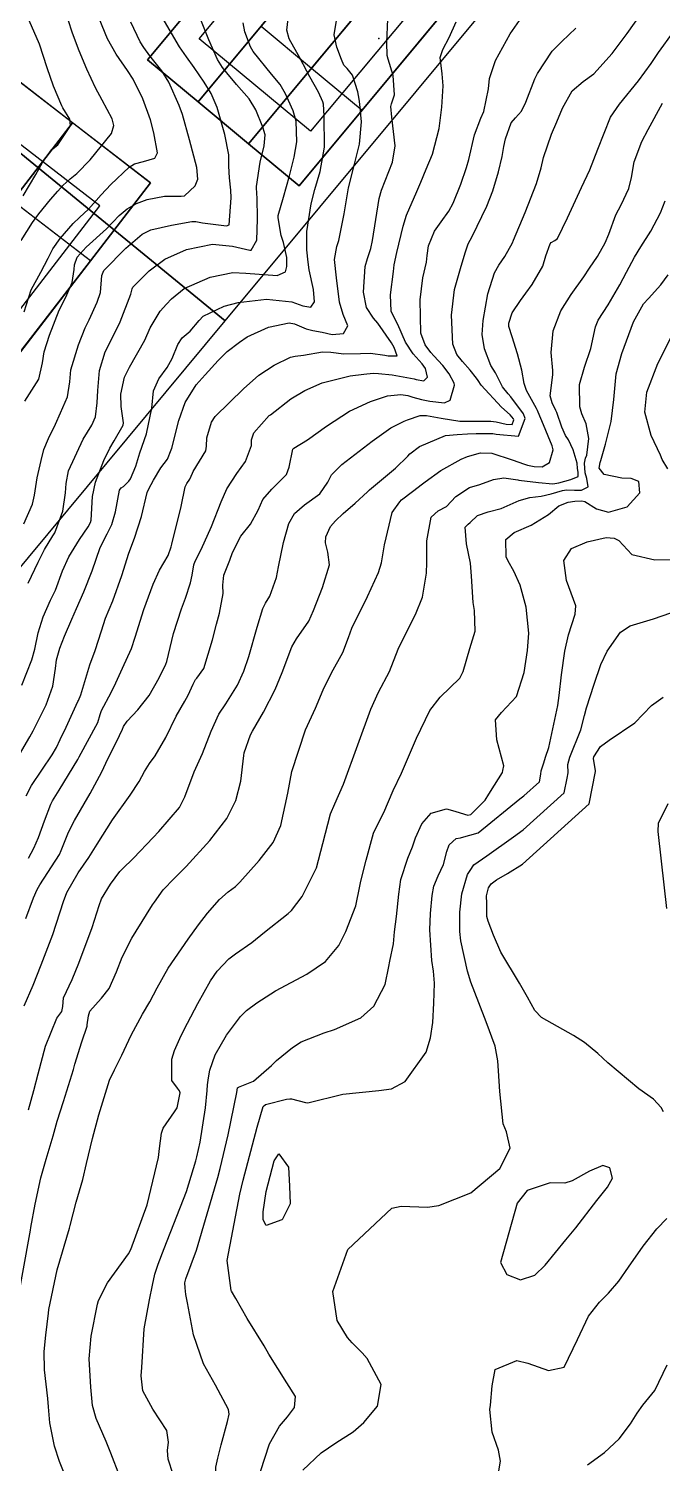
# Model space of a CAD drawing. Header units: feet. Extents: x 1313198 to 1317500, y 385000 to 389511.
# Drawn here: x 1316647.7 to 1316840.5, y 385662.6 to 386099.5 of the extents above; entities that cross this region are included whole.
import ezdxf

# ---------------------------------------------------------------- set-up
doc = ezdxf.new("R2010")
doc.units = ezdxf.units.FT
for name, color, linetype in [('A-BLDG-OTLN', 3, 'CONTINUOUS'), ('C-LOD', 30, 'CONTINUOUS'), ('C-MISC', 7, 'CONTINUOUS'), ('C-PROP', 6, 'CONTINUOUS'), ('C-SWM', 92, 'CONTINUOUS'), ('C-TOPO-MAJR', 32, 'CONTINUOUS'), ('C-TOPO-SPOT', 7, 'CONTINUOUS'), ('V-PROP-LINE', 7, 'CONTINUOUS')]:
    doc.layers.add(name, color=color, linetype=linetype)

msp = doc.modelspace()

# ---------------------------------------------------------------- linework, layer by layer
at = {"layer": 'A-BLDG-OTLN'}
for points in [[(1316718.45, 386100.27), (1316733.83, 386087.48), (1316759.41, 386118.24), (1316744.03, 386131.03), (1316718.45, 386100.27)], [(1316733.83, 386087.48), (1316749.21, 386074.69), (1316774.79, 386105.45), (1316759.41, 386118.24), (1316733.83, 386087.48)], [(1316618.33, 386015.41), (1316642.09, 385997.1), (1316666.5, 386028.78), (1316642.74, 386047.09), (1316618.33, 386015.41)]]:
    msp.add_lwpolyline(points, close=True, dxfattribs=at)
at = {"layer": 'C-LOD'}
msp.add_lwpolyline([(1316202.58, 385830.78), (1316272.7, 385777.1), (1316277.93, 385779.78), (1316367.38, 385720.98), (1316426.37, 385672.52), (1316521.65, 385787.08), (1316592.19, 385871.9), (1316614.69, 385898.95), (1316629.56, 385916.83), (1316707.5, 386010.53), (1316794.46, 386115.1), (1316560, 386310.1), (1316539.26, 386268.12), (1316516.3, 386227.32), (1316491.17, 386187.81), (1316465.86, 386152.24), (1316438.8, 386117.99), (1316401.74, 386073.43), (1316308.7, 385961.57), (1316225.57, 385861.61), (1316213.66, 385846.5), (1316202.58, 385830.78)], close=True, dxfattribs=at)
at = {"layer": 'C-MISC'}
for points in [[(1316794.46, 386115.1), (1316560, 386310.1), (1316539.26, 386268.12), (1316516.3, 386227.32), (1316491.17, 386187.81), (1316707.5, 386010.53), (1316794.46, 386115.1)], [(1316629.56, 385916.83), (1316707.5, 386010.53), (1316491.17, 386187.81), (1316465.86, 386152.24), (1316438.8, 386117.99), (1316401.74, 386073.43), (1316614.69, 385898.95), (1316629.56, 385916.83)]]:
    msp.add_lwpolyline(points, close=True, dxfattribs=at)
at = {"layer": 'C-PROP'}
for points in [[(1316683.9, 386090), (1316699.27, 386077.21), (1316756.82, 386146.4), (1316745.23, 386156.05), (1316741.45, 386159.19), (1316683.9, 386090)], [(1316699.27, 386077.21), (1316714.65, 386064.42), (1316772.2, 386133.61), (1316756.82, 386146.4), (1316699.27, 386077.21)], [(1316734.81, 386138.7), (1316768.64, 386110.56), (1316733.47, 386068.28), (1316699.64, 386096.41), (1316734.81, 386138.7)], [(1316714.65, 386064.42), (1316730.03, 386051.63), (1316787.58, 386120.83), (1316777.01, 386129.61), (1316772.2, 386133.61), (1316714.65, 386064.42)], [(1316582.35, 386017.89), (1316606.12, 385999.57), (1316661.05, 386070.86), (1316637.29, 386089.17), (1316582.35, 386017.89)], [(1316600.89, 386028.84), (1316635.75, 386001.98), (1316669.32, 386045.55), (1316634.46, 386072.41), (1316600.89, 386028.84)], [(1316606.12, 385999.57), (1316629.89, 385981.26), (1316684.81, 386052.55), (1316661.05, 386070.86), (1316606.12, 385999.57)]]:
    msp.add_lwpolyline(points, close=True, dxfattribs=at)
at = {"layer": 'C-SWM'}
for points in [[(1316787.58, 386120.83), (1316730.03, 386051.63), (1316714.65, 386064.42), (1316699.27, 386077.21), (1316683.9, 386090), (1316741.45, 386159.19)], [(1316443.96, 386124.52), (1316585.96, 386015.1), (1316582.35, 386017.89), (1316637.29, 386089.17), (1316684.81, 386052.55), (1316629.89, 385981.26), (1316626.26, 385984.06), (1316642.53, 385971.52), (1316616.93, 385940.74), (1316611.32, 385945.06), (1316495.41, 385794.63), (1316469.75, 385763.78), (1316439.25, 385787.28), (1316456.7, 385773.83), (1316397.14, 385696.53), (1316397.14, 385696.53), (1316426.37, 385672.52), (1316521.65, 385787.08), (1316592.19, 385871.9), (1316614.69, 385898.95), (1316629.56, 385916.83), (1316707.5, 386010.53), (1316794.46, 386115.1)]]:
    msp.add_lwpolyline(points, dxfattribs=at)
at = {"layer": 'C-TOPO-MAJR'}
for points in [[(1316644.94, 385878.44), (1316648.06, 385883.81), (1316649.04, 385885.68), (1316653.06, 385893.6), (1316655.06, 385899.21), (1316655.83, 385904.66), (1316656.19, 385907.31), (1316657.19, 385910.84), (1316658.63, 385914.47), (1316660.85, 385919.63), (1316662.29, 385922.95), (1316664.49, 385928.02), (1316667.01, 385934.34), (1316669.42, 385941.43), (1316671.55, 385945.6), (1316673.03, 385948.46), (1316674.15, 385952.34), (1316675.36, 385958.97), (1316675.86, 385959.61), (1316676.58, 385960.09), (1316678.2, 385961.64), (1316678.73, 385962.44), (1316680.29, 385966.26), (1316681.54, 385970.35), (1316683.53, 385976.1), (1316685.19, 385983.91), (1316685.72, 385989.19), (1316687.32, 385992.8), (1316689.82, 385996.27), (1316691.41, 385999.05), (1316693.15, 386003.31), (1316694.45, 386005.32), (1316696.85, 386007.4), (1316699.62, 386010.66), (1316700.86, 386011.98), (1316707.22, 386014.95), (1316711.47, 386016.14), (1316720.1, 386017.1), (1316727.77, 386016.31), (1316731.13, 386015.06), (1316733.54, 386014.69), (1316734.67, 386016.33), (1316734.43, 386020.06), (1316733.12, 386026.05), (1316732.77, 386028.34), (1316732.34, 386032.13), (1316732.35, 386037.21), (1316732.4, 386037.69), (1316733.73, 386046.15), (1316734.82, 386050.47), (1316736.43, 386056.02), (1316737.76, 386063.42), (1316737.68, 386072.93), (1316737.43, 386076.53), (1316737.27, 386077.22), (1316735.87, 386080.15), (1316733.27, 386084.85), (1316732.4, 386086.5), (1316730.23, 386090.57), (1316726.95, 386096.41), (1316726.24, 386099.01), (1316726.97, 386105.01)], [(1316645.39, 386034.98), (1316648.85, 386040.43), (1316650.84, 386043.1), (1316654.37, 386047.46), (1316656.59, 386049.99), (1316658.12, 386051.72), (1316660.33, 386053.78), (1316662.4, 386055.43), (1316666.47, 386059.53), (1316672.88, 386067.55), (1316673.62, 386069.99), (1316673.08, 386071.99), (1316670.12, 386077.76), (1316668.05, 386081.48), (1316665.43, 386087.11), (1316663.07, 386092.76), (1316661.01, 386098.08), (1316659.68, 386102.17)], [(1316645.65, 385899.56), (1316648.7, 385907.28), (1316649.53, 385910.51), (1316650.62, 385915.46), (1316652.08, 385920.34), (1316654.39, 385925.39), (1316655.9, 385928.53), (1316658.03, 385934.38), (1316659.88, 385938.59), (1316663.21, 385943.89), (1316665.78, 385947.74), (1316666.57, 385949.13), (1316666.75, 385949.84), (1316667.1, 385957), (1316668.02, 385961.36), (1316670.63, 385968.01), (1316672.37, 385971.69), (1316673.71, 385973.98), (1316676.46, 385978.72), (1316676.6, 385979.41), (1316675.84, 385984.42), (1316675.78, 385988.22), (1316676.92, 385993.32), (1316678.4, 385996.4), (1316683.01, 386004.62), (1316684.72, 386008.38), (1316687.69, 386013.47), (1316689.63, 386015.55), (1316691.15, 386017.23), (1316695, 386020.38), (1316702.95, 386023.77), (1316709.81, 386025.22), (1316713.77, 386025.03), (1316723.37, 386024.3), (1316725.84, 386025.46), (1316726.32, 386027.03), (1316726.31, 386029.83), (1316725.28, 386034.34), (1316724.82, 386035.63), (1316724.57, 386036.5), (1316723.64, 386041.87), (1316723.65, 386042.57), (1316725.28, 386048.22), (1316727.06, 386054.64), (1316728.49, 386060.36), (1316729.32, 386065.03), (1316729.15, 386071.31), (1316728.17, 386074.44), (1316725.89, 386079.66), (1316724.22, 386082.53), (1316721.57, 386085.67), (1316716.03, 386092.53), (1316715.17, 386094.01), (1316713.52, 386098.48), (1316713.03, 386101.23)], [(1316646.05, 386048.59), (1316649.86, 386055.1), (1316651.89, 386058.75), (1316654.68, 386062.61), (1316655.21, 386063.02), (1316656.55, 386064.08), (1316660.4, 386069.91), (1316660.26, 386071.9), (1316658.14, 386075.43), (1316657.81, 386076.03), (1316655.3, 386081.97), (1316653.33, 386087.61), (1316651, 386094.81), (1316647.82, 386101.99)], [(1316646.23, 385948.65), (1316648.91, 385954.65), (1316649.49, 385957.37), (1316650.27, 385962.74), (1316651.5, 385967.97), (1316652.33, 385971.31), (1316653.71, 385974.63), (1316655.87, 385979.02), (1316657.35, 385982.45), (1316659.57, 385987.33), (1316660.19, 385991.9), (1316660.49, 385995.54), (1316662.88, 386003.22), (1316664.93, 386008.34), (1316666.07, 386010.86), (1316668.6, 386016.16), (1316669.53, 386019.19), (1316670, 386024.36), (1316670.55, 386025.83), (1316677.23, 386032.69), (1316682.26, 386036.95), (1316684.91, 386038.26), (1316691.2, 386039.69), (1316697.39, 386040.8), (1316698.55, 386040.72), (1316700.64, 386040.34), (1316707.96, 386039.42), (1316708.77, 386039.72), (1316709.37, 386047.97), (1316709.26, 386050.35), (1316708.82, 386054.05), (1316708.67, 386057.64), (1316708.6, 386061.03), (1316707.4, 386067.24), (1316705.08, 386075.44), (1316703.25, 386079.73), (1316701.09, 386083.24), (1316698.11, 386087.65), (1316695.78, 386090.91), (1316693.6, 386094), (1316688.35, 386103.03)], [(1316646.3, 385801.9), (1316649.07, 385808.21), (1316651.55, 385814.42), (1316655.01, 385823.59), (1316658.28, 385833.69), (1316659.27, 385836.4), (1316662.73, 385842.35), (1316666.03, 385847.11), (1316668.53, 385851.09), (1316673.22, 385858.57), (1316678.6, 385866.02), (1316681.36, 385870.18), (1316682.93, 385873.22), (1316684.47, 385875.69), (1316686.21, 385878.02), (1316689.4, 385883.66), (1316692.61, 385890.12), (1316695.23, 385894.64), (1316696.23, 385896.48), (1316697.81, 385899.83), (1316698.04, 385900.45), (1316698.46, 385901.23), (1316698.92, 385901.73), (1316701.05, 385904.66), (1316703.67, 385913.34), (1316704.82, 385918.13), (1316705.78, 385921.45), (1316706.93, 385927.42), (1316706.75, 385929.99), (1316707.11, 385933.1), (1316708.91, 385937.6), (1316709.72, 385939.99), (1316712.25, 385944.9), (1316715.24, 385948.55), (1316717.51, 385952.85), (1316718.97, 385956.11), (1316721.72, 385959.22), (1316726.21, 385963.69), (1316726.99, 385965.91), (1316728.08, 385971.38), (1316728.39, 385971.76), (1316732.56, 385974.31), (1316738.32, 385978.48), (1316745.35, 385982.96), (1316751.76, 385985.9), (1316756.95, 385987.65), (1316760.97, 385988.04), (1316763.1, 385987.74), (1316764.63, 385987.31), (1316767.25, 385986.57), (1316769.82, 385986), (1316774.23, 385985.53), (1316776.03, 385986.4), (1316777.35, 385990.93), (1316777.25, 385991.54), (1316775.69, 385994.42), (1316773.76, 385996.92), (1316771.01, 385999.88), (1316770.13, 386000.85), (1316768.36, 386003.23), (1316767.08, 386006.71), (1316766.81, 386016.89), (1316767.66, 386023.58), (1316768.75, 386028.41), (1316769.03, 386030.44), (1316769.38, 386033.33), (1316771.21, 386037.86), (1316773.27, 386040.68), (1316775.57, 386043.89), (1316776.85, 386046.31), (1316779.22, 386052.09), (1316780.96, 386057.22), (1316781.69, 386059.69), (1316783.44, 386067.16), (1316785.29, 386072.2), (1316786.22, 386074.23), (1316787.62, 386081.22), (1316787.96, 386084.3), (1316789.76, 386089.79), (1316794.23, 386097.9), (1316799.23, 386105)], [(1316646.36, 386013.28), (1316648.47, 386020), (1316651.41, 386025.3), (1316653.64, 386029.57), (1316655.03, 386032.44), (1316657.31, 386035.62), (1316661.23, 386040.14), (1316663.16, 386041.96), (1316665.93, 386044.57), (1316669.78, 386048.87), (1316672.76, 386052.03), (1316678.34, 386057.3), (1316679.96, 386058.29), (1316682.61, 386059.04), (1316686.11, 386060.1), (1316686.88, 386061.64), (1316685.75, 386067.79), (1316684.74, 386071.72), (1316682.42, 386078.14), (1316679.47, 386084.16), (1316677.76, 386086.78), (1316674.36, 386091.69), (1316671.71, 386096.39), (1316669.11, 386102.59)], [(1316646.53, 385986.09), (1316650.76, 385992.77), (1316651.89, 385997.75), (1316652.46, 386001.02), (1316654.02, 386006.1), (1316656.97, 386013.79), (1316658.99, 386017.77), (1316660.96, 386022.21), (1316661.6, 386026.12), (1316661.65, 386027.52), (1316662.42, 386029.93), (1316665.2, 386032.91), (1316671.42, 386038.51), (1316675.29, 386042.59), (1316677.69, 386044.67), (1316680.5, 386046.24), (1316683.72, 386047.48), (1316689.08, 386048.51), (1316694.08, 386048.46), (1316695.1, 386048.6), (1316698.36, 386051.59), (1316699.15, 386053.63), (1316698.89, 386057.21), (1316696.68, 386065.61), (1316694.52, 386073.31), (1316693.55, 386076.13), (1316690.36, 386083.18), (1316688.19, 386086.62), (1316684.61, 386091.27), (1316682.71, 386093.78), (1316681.64, 386095.45), (1316678.78, 386101.5)], [(1316646.87, 385828.47), (1316649.14, 385834.83), (1316650.3, 385837.34), (1316651.1, 385838.69), (1316657.04, 385847.97), (1316657.62, 385849.16), (1316659.82, 385854.73), (1316661.62, 385858.35), (1316666.45, 385866.52), (1316670.02, 385873.15), (1316671.8, 385877.11), (1316674.4, 385882.26), (1316676.23, 385886.16), (1316676.58, 385887.01), (1316677.67, 385888.59), (1316680.97, 385891.99), (1316684.34, 385896.43), (1316687.42, 385901.77), (1316689.43, 385905.9), (1316689.71, 385906.73), (1316691.82, 385915.27), (1316694.21, 385922.84), (1316695.44, 385926.02), (1316696.98, 385930.67), (1316697.45, 385933.02), (1316698, 385936.17), (1316698.35, 385937.28), (1316700.16, 385940.9), (1316703.36, 385947.87), (1316706.25, 385955.34), (1316707.97, 385959.34), (1316711.04, 385963.98), (1316713.66, 385967.66), (1316715.48, 385972.56), (1316715.57, 385974.3), (1316716.21, 385976.36), (1316720.93, 385981.65), (1316721.26, 385981.93), (1316727.46, 385986.75), (1316731.75, 385989.33), (1316737.03, 385991.6), (1316745.55, 385993.8), (1316749.69, 385994.31), (1316752.5, 385994.54), (1316754.16, 385994.52), (1316758.36, 385994.06), (1316765.05, 385992.83), (1316765.59, 385992.67), (1316768.01, 385992.27), (1316769.11, 385993.39), (1316768.44, 385995.96), (1316767.48, 385997.39), (1316764.74, 386000.5), (1316762.41, 386004.06), (1316760.07, 386009.43), (1316758.81, 386011.74), (1316757.98, 386013.44), (1316757.86, 386018.47), (1316758.71, 386025.56), (1316758.98, 386027.54), (1316759.73, 386031.31), (1316761.65, 386039.34), (1316762.68, 386042.68), (1316765.89, 386049.86), (1316767.08, 386052.72), (1316768.69, 386056.71), (1316770.63, 386061.31), (1316772.59, 386069.13), (1316773.44, 386075.6), (1316773.9, 386082.08), (1316773.56, 386085.74), (1316772.91, 386090.75), (1316773.79, 386093.13), (1316775.68, 386096.84), (1316777.79, 386101.59)], [(1316646.98, 385865.89), (1316648.57, 385868.97), (1316654.87, 385878.34), (1316656.16, 385880.57), (1316657.34, 385883.03), (1316659.15, 385886.78), (1316662.7, 385894.54), (1316662.86, 385894.9), (1316663.54, 385896.58), (1316666.29, 385905.7), (1316667.91, 385910.15), (1316669.88, 385916.08), (1316671.07, 385919.91), (1316673.3, 385925.25), (1316676.08, 385932.91), (1316678.15, 385939.73), (1316679.9, 385944.31), (1316682, 385950.95), (1316683.79, 385958.2), (1316684.3, 385959.34), (1316685.66, 385962.02), (1316687.95, 385965.74), (1316689.94, 385968.35), (1316691.11, 385971.23), (1316691.24, 385971.75), (1316693.36, 385980.12), (1316695.33, 385985.62), (1316698.73, 385991.05), (1316701.47, 385994.08), (1316705.41, 385998.42), (1316708.14, 386001.2), (1316711.9, 386004.01), (1316714.25, 386005.64), (1316720.74, 386008.57), (1316727.03, 386009.88), (1316728.61, 386009.64), (1316732.19, 386008.12), (1316734.16, 386007.56), (1316736.98, 386007.02), (1316740.1, 386006.39), (1316743.52, 386006.7), (1316744.84, 386008.98), (1316743.42, 386012.43), (1316742.28, 386016.18), (1316741.34, 386023.65), (1316740.82, 386029.24), (1316741.47, 386033.2), (1316742.09, 386035), (1316743.71, 386043.12), (1316745, 386051.02), (1316746.87, 386058.19), (1316748.42, 386064.32), (1316748.95, 386071.13), (1316748.5, 386076.48), (1316748.28, 386077.99), (1316747.91, 386080.25), (1316746.24, 386085.35), (1316744.59, 386087.41), (1316743.67, 386088.42), (1316742.89, 386090.07), (1316741.54, 386093.89), (1316740.65, 386097.65), (1316741.4, 386101.99)], [(1316647.54, 385930.65), (1316650.58, 385937.05), (1316652.57, 385940.85), (1316655.09, 385944.98), (1316655.65, 385945.93), (1316658.08, 385952.58), (1316658.92, 385958.16), (1316659.07, 385960.92), (1316659.84, 385964.8), (1316664.24, 385974.52), (1316666.93, 385978.75), (1316668.03, 385981.24), (1316668.6, 385985.53), (1316668.78, 385989.27), (1316669.31, 385995.34), (1316671.02, 386001.02), (1316674.69, 386008.47), (1316675.54, 386010.24), (1316678.84, 386018.6), (1316679.17, 386020.3), (1316679.36, 386020.78), (1316684.42, 386025.77), (1316689.12, 386029.25), (1316695.69, 386032.26), (1316703.61, 386033.82), (1316709.75, 386033.26), (1316714.98, 386032), (1316715.47, 386032.07), (1316717.18, 386035.09), (1316717.34, 386041.45), (1316717.22, 386048.14), (1316717.16, 386049.03), (1316717.01, 386051.47), (1316718.16, 386058.83), (1316719.39, 386063.78), (1316719.65, 386067.14), (1316718.98, 386069.48), (1316716.8, 386074.8), (1316714.86, 386078.08), (1316711, 386082.5), (1316707.98, 386086.06), (1316706.71, 386087.62), (1316705.14, 386090.07), (1316702.51, 386096.13), (1316699.65, 386103.2)], [(1316647.65, 385846.87), (1316649.32, 385849.93), (1316650.71, 385853.19), (1316652.52, 385858.2), (1316654.41, 385863.31), (1316654.93, 385864.34), (1316657.01, 385867.58), (1316662.68, 385876.9), (1316663.11, 385877.68), (1316668.74, 385888.22), (1316669.5, 385890.62), (1316669.89, 385891.86), (1316672.78, 385897.33), (1316674.23, 385900.31), (1316676.26, 385904.69), (1316678.99, 385910.75), (1316680.08, 385914.16), (1316682.72, 385922.59), (1316685.6, 385930.35), (1316687.55, 385934.53), (1316690.17, 385939.07), (1316691.11, 385941.71), (1316691.27, 385942.5), (1316694.08, 385953.98), (1316695.31, 385959.98), (1316695.79, 385960.96), (1316696.78, 385962.24), (1316697.57, 385964.12), (1316697.78, 385964.66), (1316701.62, 385970.92), (1316701.87, 385972.37), (1316701.96, 385974.83), (1316703.36, 385979.66), (1316704.43, 385981.35), (1316713.06, 385989.81), (1316717.72, 385993.93), (1316722.4, 385997.04), (1316727.4, 385999.41), (1316728.8, 385999.72), (1316731.37, 386000.07), (1316737.1, 386001.05), (1316739.65, 386000.93), (1316743.66, 386000.51), (1316748.7, 386000.54), (1316751.73, 386000.63), (1316756.1, 386000.09), (1316757.16, 385999.82), (1316759.83, 385999.88), (1316758.96, 386002.4), (1316758.08, 386003.81), (1316754, 386009.81), (1316752.68, 386011.37), (1316750.53, 386014.6), (1316749.64, 386019.25), (1316750.12, 386027.06), (1316750.86, 386029.45), (1316751.89, 386032.55), (1316752.33, 386034.99), (1316754.38, 386047.75), (1316755.11, 386050.3), (1316758.42, 386058.86), (1316759.25, 386063.82), (1316758.2, 386072.55), (1316757.96, 386075.74), (1316758.17, 386076.61), (1316759.09, 386079.35), (1316758.59, 386085.18), (1316757.1, 386090.18), (1316756.81, 386091.36), (1316756.7, 386095.31), (1316757.05, 386102.43)], [(1316669.87, 385804.25), (1316672.2, 385807.21), (1316674.45, 385812.21), (1316676.18, 385816.67), (1316679.11, 385822.49), (1316683.55, 385829.75), (1316685.44, 385832.67), (1316685.97, 385833.49), (1316688.68, 385837.19), (1316691.98, 385840.66), (1316695.68, 385844.35), (1316702.84, 385852.27), (1316707.98, 385858.96), (1316710.74, 385864.39), (1316712.3, 385870.35), (1316713.17, 385878.12), (1316713.31, 385878.91), (1316715.25, 385884.39), (1316715.84, 385885.53), (1316719.21, 385891.35), (1316722.74, 385898.26), (1316724.81, 385903.45), (1316727.75, 385911.2), (1316729.25, 385913.66), (1316732.92, 385919.03), (1316734.37, 385922.25), (1316737.16, 385929.32), (1316739.22, 385936.22), (1316738.78, 385940.06), (1316738.03, 385942.92), (1316738.16, 385944.77), (1316739.6, 385947.92), (1316741.11, 385949.62), (1316743.47, 385951.79), (1316747.09, 385954.96), (1316750.84, 385958.42), (1316751.48, 385959.02), (1316759.33, 385965.62), (1316763.13, 385969.33), (1316763.73, 385969.96), (1316766.64, 385972.2), (1316774.59, 385975.63), (1316778.09, 385975.93), (1316781.23, 385976.08), (1316783.85, 385976.23), (1316788.99, 385976.17), (1316789.97, 385975.96), (1316796.83, 385975.43), (1316798.78, 385980.73), (1316798.33, 385982.17), (1316794.41, 385987.41), (1316793.59, 385988.31), (1316791.87, 385990.45), (1316789.89, 385994.46), (1316789.74, 385994.71), (1316788.32, 385996.9), (1316786.43, 386001.99), (1316785.76, 386006.31), (1316786.03, 386010.63), (1316787.48, 386018.73), (1316789.48, 386025.08), (1316790.79, 386027.46), (1316792.58, 386030.07), (1316794.91, 386034.24), (1316795.28, 386035.08), (1316798.82, 386043.51), (1316802.29, 386052.31), (1316803.66, 386057.11), (1316804.37, 386060.24), (1316806.81, 386067.37), (1316808.48, 386071.12), (1316810.17, 386075.28), (1316813.11, 386080.6), (1316816.48, 386083.45), (1316819.72, 386085.77), (1316825.25, 386091.96), (1316829.84, 386098), (1316834.35, 386104.28)], [(1316647.67, 385770.23), (1316649.32, 385776.06), (1316650.64, 385781.15), (1316652.87, 385789.56), (1316656.29, 385798.1), (1316657.8, 385800.18), (1316658.13, 385801.65), (1316658.35, 385804.28), (1316660.9, 385809.94), (1316662.99, 385814.87), (1316667.02, 385825.78), (1316669.19, 385832.48), (1316669.9, 385834.46), (1316672.64, 385838.96), (1316675.47, 385842.82), (1316676.14, 385843.54), (1316679.65, 385846.89), (1316685.56, 385853.2), (1316687.35, 385855), (1316693.6, 385862.34), (1316695.24, 385865.54), (1316698.12, 385873.19), (1316700.59, 385878.77), (1316703.26, 385885.51), (1316705.62, 385890.75), (1316707.66, 385893.91), (1316711.22, 385899.55), (1316713.23, 385903.83), (1316714.69, 385908.29), (1316717.22, 385917.22), (1316719, 385922.89), (1316719.81, 385924.54), (1316721.12, 385926.62), (1316723.17, 385932.31), (1316723.69, 385935.6), (1316725.23, 385943.05), (1316726.88, 385948.77), (1316728.59, 385951.82), (1316731.7, 385954.45), (1316736.33, 385957.79), (1316738.8, 385961.33), (1316739.89, 385963.61), (1316743, 385966.73), (1316752.2, 385973.85), (1316757.88, 385977.91), (1316761.96, 385979.93), (1316763.02, 385980.33), (1316766.88, 385981.65), (1316768.77, 385981.68), (1316773.26, 385980.85), (1316778.92, 385980), (1316780.01, 385979.94), (1316788.32, 385979.95), (1316789.96, 385979.8), (1316792.98, 385979.01), (1316794.84, 385978.93), (1316795.35, 385980.32), (1316795.23, 385980.7), (1316794.2, 385981.88), (1316791.63, 385984.19), (1316785.44, 385990.9), (1316784.48, 385992.34), (1316783.99, 385993.09), (1316782.06, 385995.45), (1316779.76, 385998.1), (1316778.04, 386000.23), (1316776.79, 386003.4), (1316776.43, 386012.23), (1316777.33, 386020.01), (1316779.16, 386026.47), (1316780.5, 386031.27), (1316781.43, 386033.96), (1316782.64, 386036.18), (1316787.19, 386045.46), (1316788.94, 386050.1), (1316790.67, 386055.91), (1316791.78, 386060.58), (1316792.36, 386063.64), (1316792.8, 386065.93), (1316794.54, 386070.81), (1316795.85, 386072.29), (1316797.71, 386074.32), (1316798.97, 386077.15), (1316801.77, 386084.18), (1316802.25, 386085.26), (1316802.55, 386085.88), (1316807.07, 386092.69), (1316809.94, 386095.55), (1316814.2, 386099.68)], [(1316660.48, 385654.73), (1316657.13, 385663.1), (1316655.53, 385667.73), (1316654.16, 385674.87), (1316653.79, 385679.74), (1316653.56, 385682.34), (1316652.55, 385691.05), (1316652.42, 385696.66), (1316652.9, 385701.55), (1316653.71, 385708.25), (1316653.86, 385709.38), (1316656.41, 385721.49), (1316660.12, 385734.17), (1316660.34, 385735.01), (1316662.17, 385742.11), (1316664.23, 385749.03), (1316665.35, 385753.88), (1316667.13, 385761.51), (1316669.04, 385768.7), (1316672.33, 385779.26), (1316673.79, 385782.4), (1316676.08, 385786.82), (1316678.87, 385792.92), (1316682.36, 385799.32), (1316684.61, 385803.07), (1316686.86, 385807.36), (1316690.11, 385813.32), (1316696.27, 385822.23), (1316699.44, 385826.53), (1316702.09, 385830.13), (1316705.78, 385834.27), (1316708.47, 385836.64), (1316710.63, 385838.28), (1316711.98, 385839.51), (1316717.89, 385846.15), (1316722.08, 385851.64), (1316724.45, 385856.81), (1316726.56, 385866.62), (1316727.75, 385873.22), (1316731.95, 385885.97), (1316734.95, 385892.59), (1316737.35, 385898.17), (1316739.82, 385903.3), (1316743.3, 385909.54), (1316745.06, 385914.09), (1316746.08, 385916.93), (1316750.8, 385926.59), (1316754.18, 385933.84), (1316755.11, 385936.82), (1316756.02, 385942.34), (1316758.35, 385952.1), (1316760.62, 385955.42), (1316761.19, 385955.96), (1316764.53, 385958.51), (1316767.61, 385960.86), (1316768.41, 385961.51), (1316773.14, 385964.89), (1316779.33, 385968.43), (1316781.25, 385969.24), (1316785.26, 385970.33), (1316788.69, 385970.17), (1316794.81, 385968.17), (1316798.65, 385966.84), (1316799.56, 385966.59), (1316801.51, 385966.19), (1316803.97, 385966.04), (1316806.21, 385967.34), (1316807.33, 385971.18), (1316807.06, 385972.4), (1316803.85, 385980.07), (1316803.31, 385981.49), (1316802.59, 385983.2), (1316802.24, 385983.83), (1316799.21, 385989.25), (1316798.53, 385991.47), (1316797.77, 385995.46), (1316796.48, 386000.48), (1316794.86, 386005.64), (1316793.89, 386008.81), (1316793.84, 386009.82), (1316794.87, 386012.96), (1316797.37, 386016.75), (1316799.01, 386018.95), (1316800.94, 386021.54), (1316804.14, 386027.12), (1316805.05, 386030.26), (1316806.39, 386033.98), (1316806.72, 386034.41), (1316807.86, 386035), (1316808.69, 386035.55), (1316811.74, 386041.9), (1316815.96, 386051.14), (1316818.51, 386056.54), (1316820.9, 386062.84), (1316824.82, 386072.49), (1316827.57, 386076.51), (1316833.33, 386083.63), (1316837.11, 386088.87), (1316839.38, 386092.25), (1316843.96, 386098.55)], [(1316693.03, 385776.8), (1316691.27, 385779.14), (1316691.26, 385785.61), (1316692.11, 385788.3), (1316694.12, 385792.82), (1316696.05, 385796.65), (1316699.23, 385802.6), (1316703.03, 385809.48), (1316705.03, 385812.46), (1316708.63, 385816.25), (1316710.66, 385817.73), (1316715.6, 385821.17), (1316719.51, 385824.33), (1316726.73, 385829.97), (1316727.74, 385830.91), (1316730.97, 385835.16), (1316735.3, 385843.89), (1316737.19, 385851.37), (1316739.58, 385860.37), (1316740.89, 385863.37), (1316743.56, 385869.43), (1316747.92, 385881.4), (1316751.85, 385892.28), (1316754.16, 385897.41), (1316757.55, 385903.74), (1316759.48, 385908.64), (1316760.32, 385911.07), (1316765.4, 385921.04), (1316767.58, 385926.31), (1316768.8, 385933.63), (1316768.92, 385936.87), (1316768.85, 385943.49), (1316770.2, 385950.75), (1316772.34, 385952.61), (1316774.83, 385953.94), (1316777.73, 385957.03), (1316781.87, 385959.73), (1316784.97, 385960.69), (1316789.18, 385962.15), (1316792.28, 385962.73), (1316796.6, 385962.05), (1316796.93, 385961.99), (1316802.9, 385961.25), (1316807.2, 385960.88), (1316809.06, 385961.22), (1316812.67, 385962.21), (1316814.91, 385963.13), (1316814.89, 385964.47), (1316814.75, 385965.51), (1316814.64, 385967.14), (1316813.44, 385971.22), (1316811.95, 385974.25), (1316811.1, 385975.63), (1316809.94, 385978.09), (1316808.41, 385982.61), (1316808.19, 385983.18), (1316807, 385985.56), (1316806.38, 385987.68), (1316807.18, 385994.07), (1316807.22, 385995.38), (1316806.7, 386000.83), (1316807.36, 386007.44), (1316809.64, 386013.58), (1316812.84, 386018.56), (1316816.63, 386023.92), (1316818.43, 386026.6), (1316820.78, 386030.13), (1316823.18, 386034.27), (1316824.29, 386036.92), (1316826.4, 386042.77), (1316828.02, 386045.8), (1316830.4, 386050.78), (1316831.17, 386054.13), (1316831.99, 386058.93), (1316834.27, 386065.15), (1316836.27, 386068.76), (1316840.59, 386076.8)], [(1316702.03, 385776.13), (1316702.18, 385777.79), (1316702.43, 385779.94), (1316702.87, 385782.3), (1316704.49, 385786.97), (1316707.94, 385792.95), (1316712.13, 385798.59), (1316714.05, 385800.48), (1316717.12, 385802.82), (1316722.78, 385806.43), (1316732.4, 385811.56), (1316738.08, 385815.39), (1316742.1, 385820.22), (1316744.22, 385824.55), (1316747.23, 385832.36), (1316748.5, 385838.36), (1316748.79, 385839.84), (1316750.44, 385846.24), (1316752.61, 385854.5), (1316753.86, 385856.99), (1316755.8, 385860.74), (1316758.67, 385867.45), (1316761.2, 385872.79), (1316765.76, 385883.39), (1316769.76, 385891.81), (1316772.93, 385895.87), (1316778.89, 385901.65), (1316779.98, 385903.75), (1316781.98, 385910.76), (1316783.61, 385915.97), (1316783.44, 385922.32), (1316782.96, 385924.68), (1316782.43, 385932.78), (1316782.15, 385936.74), (1316780.92, 385942.59), (1316780.55, 385947.72), (1316781.5, 385948.63), (1316782.07, 385949.07), (1316784.32, 385951.18), (1316787.58, 385952.32), (1316791.53, 385953.35), (1316796.97, 385955.78), (1316800.18, 385956.73), (1316803.67, 385957.14), (1316806.74, 385957.79), (1316810.19, 385958.79), (1316811.44, 385959.02), (1316813.8, 385958.96), (1316815.99, 385958.89), (1316817.99, 385959.95), (1316817.55, 385962.45), (1316817.04, 385964.25), (1316816.82, 385967.13), (1316817.16, 385968.71), (1316817.55, 385969.58), (1316818.23, 385974.66), (1316817.35, 385979.17), (1316816.1, 385982.21), (1316815.4, 385984.3), (1316815.37, 385991.14), (1316816.89, 385996.41), (1316818.79, 386002.12), (1316820.26, 386008.7), (1316821.07, 386010.72), (1316824.06, 386015.42), (1316827.61, 386021.52), (1316829.65, 386025.33), (1316832.11, 386029.94), (1316833.97, 386033.02), (1316837.01, 386037.8), (1316839.96, 386043.37), (1316841.41, 386047.05)], [(1316792.01, 385873.53), (1316792.27, 385875.02), (1316790.2, 385882.89), (1316789.79, 385888.96), (1316791.59, 385891.23), (1316796.14, 385896.14), (1316798.52, 385903.36), (1316799.54, 385910.09), (1316799.96, 385915.35), (1316799.12, 385923.33), (1316797.33, 385929.97), (1316795.41, 385934.31), (1316793.61, 385937.35), (1316793.03, 385938.63), (1316792.92, 385943.92), (1316795.42, 385946.03), (1316800.62, 385948.24), (1316805.94, 385951.52), (1316809.02, 385954.12), (1316811.87, 385955.33), (1316813.9, 385955.56), (1316816.06, 385955.67), (1316816.93, 385955.53), (1316820.51, 385953.28), (1316824.18, 385952.21), (1316829.89, 385953.9), (1316833.72, 385958.09), (1316833.36, 385961.54), (1316831.11, 385962.45), (1316828.27, 385962.61), (1316822.85, 385963.73), (1316821.32, 385965.63), (1316821.62, 385967.38), (1316821.85, 385967.96), (1316823.25, 385972.9), (1316825.01, 385979.83), (1316825.81, 385986.58), (1316826.55, 385994.35), (1316828.19, 386000.6), (1316831.8, 386010.25), (1316834.84, 386015.66), (1316836.37, 386017.35), (1316840.06, 386021.45), (1316842.31, 386024.49)], [(1316842.28, 385965.47), (1316840.5, 385968.28), (1316840.02, 385969.55), (1316837.16, 385975.63), (1316835.22, 385982.66), (1316835.81, 385988.76), (1316839.15, 385997.5), (1316843.36, 386005.76)], [(1316804.46, 385875.87), (1316805.03, 385877.58), (1316806.02, 385880.61), (1316808.78, 385893.31), (1316809.18, 385896.37), (1316809.86, 385902.68), (1316810.87, 385909.86), (1316811.96, 385914.86), (1316814.06, 385921.17), (1316814.23, 385923.69), (1316811.43, 385931.42), (1316810.58, 385937.56), (1316812.92, 385941.22), (1316817.7, 385943.25), (1316823.46, 385944.56), (1316825.85, 385944.35), (1316827.27, 385943.57), (1316831.26, 385939.36), (1316838.27, 385937.75), (1316847.68, 385937.9)], [(1316811.57, 385871.18), (1316811.9, 385872.87), (1316811.79, 385875.35), (1316812.41, 385877.65), (1316815.71, 385885.94), (1316816.89, 385890.33), (1316817.46, 385892.65), (1316819.82, 385899.84), (1316821.86, 385905.8), (1316823.77, 385909.89), (1316827.8, 385915.72), (1316830.78, 385917.64), (1316837.91, 385919.72), (1316845.76, 385922.45)], [(1316820.17, 385873.43), (1316819.63, 385877.17), (1316819.73, 385877.72), (1316821.75, 385880.89), (1316824.4, 385882.8), (1316832.22, 385888.08), (1316837.21, 385893.38), (1316840.85, 385895.92)], [(1316779.46, 385853.13), (1316784.46, 385854.57), (1316797.23, 385864.91), (1316798.37, 385865.81), (1316803.16, 385870.15), (1316803.61, 385872.48), (1316803.66, 385873.45), (1316804.46, 385875.87)], [(1316782.08, 385843.1), (1316783.23, 385844.84), (1316787.19, 385847.61), (1316795.27, 385853.31), (1316798.2, 385855.44), (1316810.72, 385866.78), (1316811.57, 385871.18)], [(1316787.1, 385833.03), (1316787.04, 385835.36), (1316787.61, 385837.84), (1316788.42, 385839.06), (1316790.08, 385840.22), (1316793.4, 385842.22), (1316798.04, 385845.08), (1316818.28, 385863.41), (1316820.2, 385873.25), (1316820.17, 385873.43)], [(1316789.5, 385869.11), (1316791.92, 385872.97), (1316792.01, 385873.53)], [(1316777.37, 385861.15), (1316780.3, 385860.29), (1316781.34, 385859.91), (1316782.28, 385860.15), (1316786.62, 385864.51), (1316787.74, 385866.31)], [(1316787.74, 385866.31), (1316789.5, 385869.11)], [(1316711.01, 385775.45), (1316711.31, 385776.9), (1316711.53, 385777.12), (1316716.08, 385778.97), (1316721.59, 385783.71), (1316723.17, 385785.21), (1316727.98, 385789.21), (1316730.62, 385790.91), (1316737.65, 385793.66), (1316740.77, 385794.69), (1316748.77, 385798.21), (1316752.8, 385801.74), (1316756.25, 385808.36), (1316757.32, 385813.85), (1316757.66, 385815.44), (1316758.75, 385820.77), (1316759.06, 385824.44), (1316759.63, 385829.13), (1316760.38, 385835.92), (1316760.97, 385840.38), (1316763.1, 385846.89), (1316764.56, 385850.32), (1316765.46, 385853.07), (1316767.35, 385857.35), (1316770.21, 385860.54), (1316774.87, 385861.89), (1316777.37, 385861.15)], [(1316841.91, 385831.51), (1316840.34, 385845.95), (1316839.28, 385854.99), (1316839.41, 385857.48), (1316842.3, 385863.5)], [(1316727.18, 385773.54), (1316727.69, 385773.56), (1316731.99, 385772.4), (1316732.68, 385772.38), (1316743.28, 385775.03), (1316754.24, 385776.12), (1316758.18, 385776.56), (1316762.33, 385778.81), (1316768.67, 385787.73), (1316769.97, 385792.13), (1316770.72, 385796.81), (1316771.06, 385802.67), (1316771.26, 385808.78), (1316770.96, 385812.47), (1316770.45, 385815.66), (1316769.77, 385825.01), (1316769.97, 385830.01), (1316770.48, 385835.47), (1316770.99, 385838.33), (1316772.35, 385841.44), (1316773.99, 385844.97), (1316775.01, 385848.86), (1316775.73, 385850.97), (1316777.78, 385852.86), (1316779.17, 385853.05), (1316779.46, 385853.13)], [(1316731.14, 385660.43), (1316736.7, 385665.72), (1316741.18, 385668.84), (1316746.49, 385672.11), (1316749.74, 385674.96), (1316753.87, 385679.93), (1316755.03, 385686.54), (1316750.74, 385694.52), (1316749.17, 385696.22), (1316746.19, 385699.22), (1316744.71, 385700.91), (1316741.55, 385706.07), (1316740.31, 385714.93), (1316744.85, 385727.7), (1316758.25, 385740.3), (1316761.1, 385740.85), (1316769.07, 385740.57), (1316772.52, 385741.09), (1316782.29, 385744.98), (1316791.07, 385752.3), (1316794.27, 385758.53), (1316793.14, 385763.53), (1316792.12, 385765.96), (1316791.12, 385775.84), (1316790.65, 385782.08), (1316790.53, 385785.15), (1316789.72, 385789.57), (1316786.93, 385797.01), (1316784.73, 385802.85), (1316782.32, 385809.07), (1316781.29, 385812.44), (1316779.21, 385821.64), (1316778.93, 385824.49), (1316778.9, 385830.44), (1316779.54, 385836.03), (1316781.29, 385841.92), (1316782.08, 385843.1)], [(1316840.93, 385769.56), (1316840.19, 385770.9), (1316837.87, 385773.49), (1316833.43, 385776.59), (1316823.93, 385784.54), (1316820.91, 385787.41), (1316816.86, 385790.73), (1316813.48, 385792.81), (1316803.77, 385798.29), (1316801.76, 385800.46), (1316799.54, 385804.52), (1316797.11, 385808.75), (1316791.41, 385818.24), (1316789.22, 385823.43), (1316787.58, 385827.68), (1316787.19, 385829.09), (1316787.1, 385833.03)], [(1316665.54, 385796.07), (1316665.87, 385798.83), (1316666.35, 385800.24), (1316669.78, 385804.15), (1316669.87, 385804.25)], [(1316643.62, 385659.36), (1316642.4, 385664.21), (1316642.08, 385666.67), (1316642.13, 385681.81), (1316642.22, 385684.38), (1316642.44, 385688.72), (1316642.45, 385694.65), (1316642.52, 385699.86), (1316643.06, 385704.52), (1316644.09, 385710.47), (1316645.95, 385720.69), (1316648.28, 385733.61), (1316648.41, 385734.35), (1316649.7, 385741.47), (1316651.38, 385749.53), (1316653.02, 385755.18), (1316655.15, 385762.25), (1316656.41, 385766.74), (1316658.27, 385772.77), (1316661.31, 385782.46), (1316661.78, 385784.16), (1316663.87, 385790.88), (1316665.5, 385795.71), (1316665.54, 385796.07)], [(1316688.94, 385727.95), (1316695.7, 385745.35), (1316698.59, 385754.7), (1316698.89, 385755.88), (1316699.9, 385760.35), (1316701.55, 385770.83), (1316702.03, 385776.13)], [(1316692.08, 385769.57), (1316692.93, 385770.81), (1316693.83, 385775.35), (1316693.65, 385775.98), (1316693.03, 385776.8)], [(1316695.36, 385716.05), (1316695.27, 385717.53), (1316695.58, 385718.73), (1316698.77, 385727.44), (1316705.27, 385749.64), (1316705.95, 385752.35), (1316708.37, 385762.62), (1316711.01, 385775.45)], [(1316709.43, 385714.99), (1316709.33, 385715.15), (1316708.1, 385724.3), (1316711.98, 385744.56), (1316713.01, 385748.82), (1316717.2, 385764.98), (1316719.09, 385771.18), (1316719.83, 385771.8), (1316726.17, 385773.49), (1316727.18, 385773.54)], [(1316675.43, 385658.57), (1316672.71, 385665.66), (1316671.33, 385669.25), (1316668.25, 385676.23), (1316667.15, 385680.21), (1316666.58, 385685.78), (1316666.13, 385694.35), (1316666.69, 385701.26), (1316668.69, 385711.03), (1316668.99, 385712.12), (1316671.74, 385717.57), (1316678.06, 385726.33), (1316678.83, 385727.69), (1316683.81, 385741.28), (1316687.21, 385755.66), (1316687.56, 385758.39), (1316688.1, 385763.11), (1316688.64, 385764.59), (1316692.08, 385769.57)], [(1316724.72, 385736.72), (1316719.96, 385735), (1316719.06, 385736.7), (1316719.12, 385739.15), (1316719.94, 385745.36), (1316722.44, 385754.67), (1316723.86, 385756.8)], [(1316723.86, 385756.8), (1316726.75, 385752.79), (1316727.05, 385746.99)], [(1316814.18, 385734.28), (1316820.66, 385742.63), (1316823.91, 385746.61), (1316825.42, 385749.35), (1316824.56, 385752.59), (1316822.41, 385753.28), (1316818.39, 385751.5), (1316813.1, 385748.59), (1316810.87, 385747.87), (1316806.41, 385747.99), (1316799.4, 385745.65), (1316796.36, 385741.8), (1316791.35, 385723.69), (1316793.25, 385720.02), (1316797.41, 385718.42), (1316801.74, 385719.86), (1316804.89, 385722.93), (1316811.19, 385730.6), (1316814.18, 385734.28)], [(1316727.05, 385746.99), (1316727.33, 385741.62), (1316724.82, 385736.76), (1316724.72, 385736.72)], [(1316790.41, 385657.81), (1316791.29, 385663.21), (1316790.66, 385666.56), (1316788.73, 385672.08), (1316788.03, 385678.98), (1316788.27, 385680.25), (1316788.74, 385686.15), (1316789.73, 385691.15), (1316796.31, 385693.82), (1316799.58, 385693.01), (1316805.96, 385690.87), (1316810.63, 385691.8), (1316814.76, 385700.31), (1316818.04, 385707.37), (1316821.45, 385711.66), (1316824.19, 385714.35), (1316827.28, 385717.98), (1316830.24, 385722.33), (1316834.71, 385728.74), (1316838.88, 385734), (1316841.91, 385737.08)], [(1316702.75, 385635.77), (1316701.19, 385637.28), (1316698.32, 385641.03), (1316695.57, 385646.58), (1316693.48, 385653.36), (1316693.17, 385654.45), (1316690.15, 385663.84), (1316689.95, 385666.47), (1316690.27, 385669), (1316689.72, 385672.56), (1316685.47, 385679.01), (1316682.41, 385684.58), (1316681.9, 385689.15), (1316682.12, 385691.74), (1316682.89, 385703.56), (1316684.5, 385712.38), (1316685.43, 385716.77), (1316686.11, 385720.13), (1316687.12, 385723.25), (1316688.94, 385727.95)], [(1316711.2, 385643.07), (1316710.51, 385644.01), (1316708.36, 385648.49), (1316706.22, 385653.52), (1316704.63, 385659.59), (1316704.69, 385661.39), (1316705.29, 385664.11), (1316706.28, 385668.2), (1316708.21, 385675.3), (1316708.69, 385677.57), (1316708.5, 385678.92), (1316704.55, 385686.31), (1316700.92, 385692.87), (1316697.85, 385701.65), (1316696.05, 385711.41), (1316695.5, 385713.95), (1316695.36, 385716.05)], [(1316720.75, 385651.34), (1316720.4, 385652.2), (1316718.44, 385658.33), (1316718.31, 385660.1), (1316721, 385668.53), (1316724.09, 385673.86), (1316726.49, 385676.75), (1316728.65, 385679.52), (1316728.89, 385682.89), (1316726.29, 385687.02), (1316720.81, 385695.84), (1316719.34, 385698.3), (1316714.21, 385706.61), (1316710.73, 385712.73), (1316709.43, 385714.99)], [(1316817.81, 385662.06), (1316822.93, 385665.84), (1316827.38, 385670.04), (1316830.91, 385674.61), (1316832.88, 385677.81), (1316834.64, 385680.24), (1316838.25, 385684.72), (1316842.01, 385692.56)]]:
    msp.add_lwpolyline(points, dxfattribs=at)
at = {"layer": 'C-TOPO-SPOT'}
msp.add_point((1316754.31, 386096.47, 145), dxfattribs=at)
at = {"layer": 'V-PROP-LINE'}
msp.add_lwpolyline([(1316202.58, 385830.78), (1316272.7, 385777.1), (1316277.93, 385779.78), (1316367.38, 385720.98), (1316426.37, 385672.52), (1316521.65, 385787.08), (1316592.19, 385871.9), (1316614.69, 385898.95), (1316629.56, 385916.83), (1316707.5, 386010.53), (1316794.46, 386115.1), (1316560, 386310.1), (1316539.26, 386268.12), (1316516.3, 386227.32), (1316491.17, 386187.81), (1316465.86, 386152.24), (1316438.8, 386117.99), (1316401.74, 386073.43), (1316308.7, 385961.57), (1316225.57, 385861.61), (1316213.66, 385846.5), (1316202.58, 385830.78)], close=True, dxfattribs=at)

doc.saveas('drawing.dxf')
